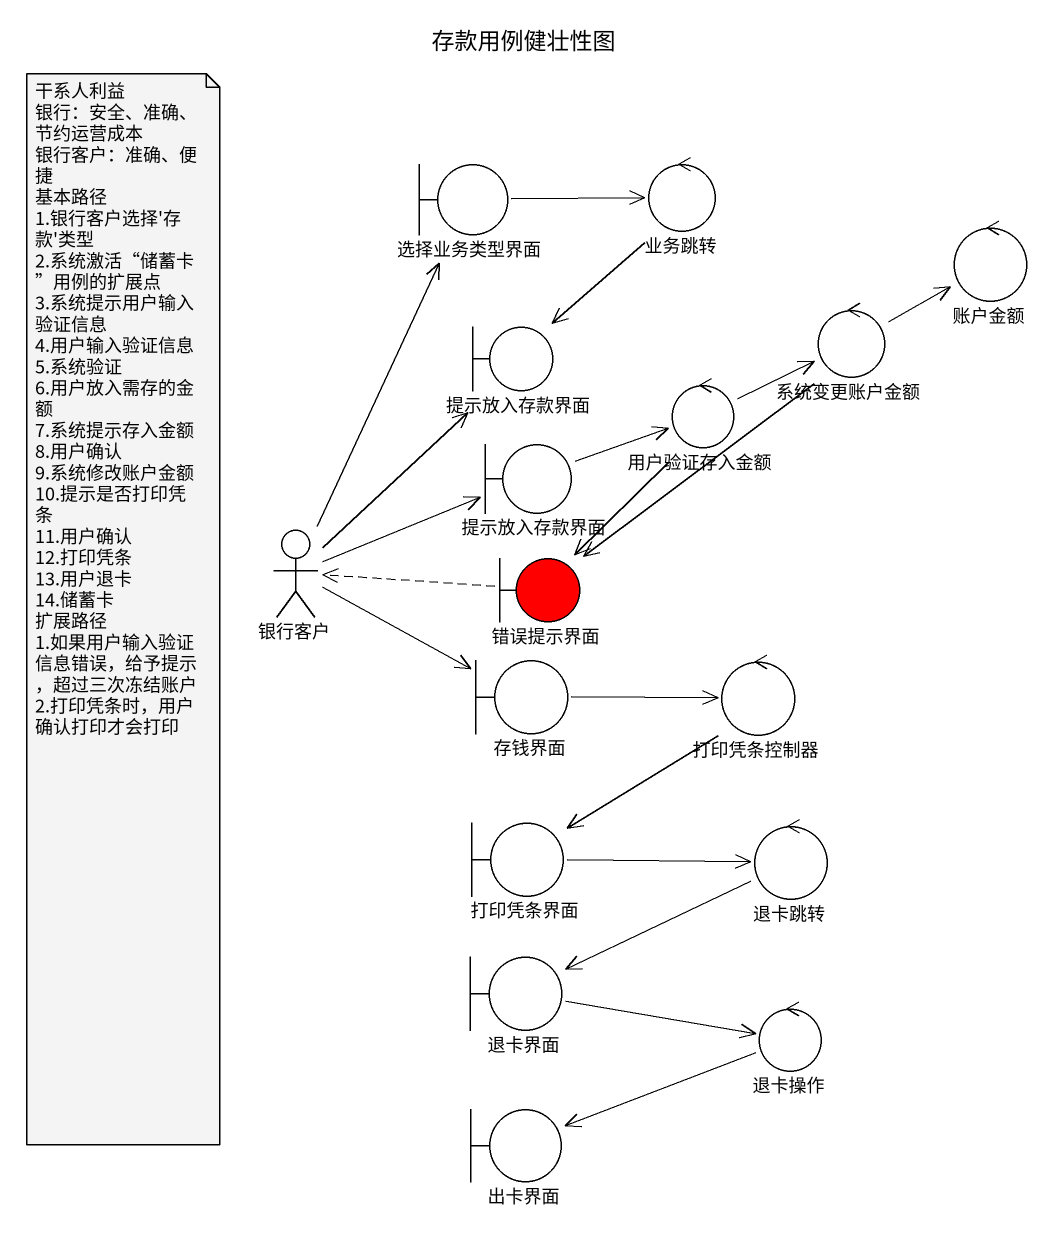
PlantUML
@startuml
title 存款用例健壮性图
boundary 选择业务类型界面
control 业务跳转
control 账户金额
boundary 提示放入存款界面
control 系统变更账户金额
boundary "提示放入存款界面" as 提示放入存款界面_2
control 用户验证存入金额
actor 银行客户
boundary 错误提示界面 #FF0000
boundary 存钱界面
control 打印凭条控制器
boundary 打印凭条界面
control 退卡跳转
boundary 退卡界面
control 退卡操作
boundary 出卡界面
选择业务类型界面 -right-> 业务跳转
业务跳转 --> 提示放入存款界面
系统变更账户金额 -right-> 账户金额
系统变更账户金额 --> 错误提示界面
提示放入存款界面_2 -right-> 用户验证存入金额
用户验证存入金额 -right-> 系统变更账户金额
用户验证存入金额 --> 错误提示界面
银行客户 -up-> 选择业务类型界面
银行客户 -up-> 提示放入存款界面
银行客户 -right-> 提示放入存款界面_2
银行客户 -right-> 存钱界面
错误提示界面 .left.> 银行客户
存钱界面 -right-> 打印凭条控制器
打印凭条控制器 --> 打印凭条界面
打印凭条界面 -right-> 退卡跳转
退卡跳转 -left-> 退卡界面
退卡界面 -right-> 退卡操作
退卡操作 -left-> 出卡界面
note as N1
  干系人利益
  银行：安全、准确、节约运营成本
  银行客户：准确、便捷
  基本路径
  1.银行客户选择'存款'类型
  2.系统激活“储蓄卡”用例的扩展点
  3.系统提示用户输入验证信息
  4.用户输入验证信息
  5.系统验证
  6.用户放入需存的金额
  7.系统提示存入金额
  8.用户确认
  9.系统修改账户金额
  10.提示是否打印凭条
  11.用户确认
  12.打印凭条
  13.用户退卡
  14.储蓄卡
  扩展路径
  1.如果用户输入验证信息错误，给予提示，超过三次冻结账户
  2.打印凭条时，用户确认打印才会打印
end note
@enduml
